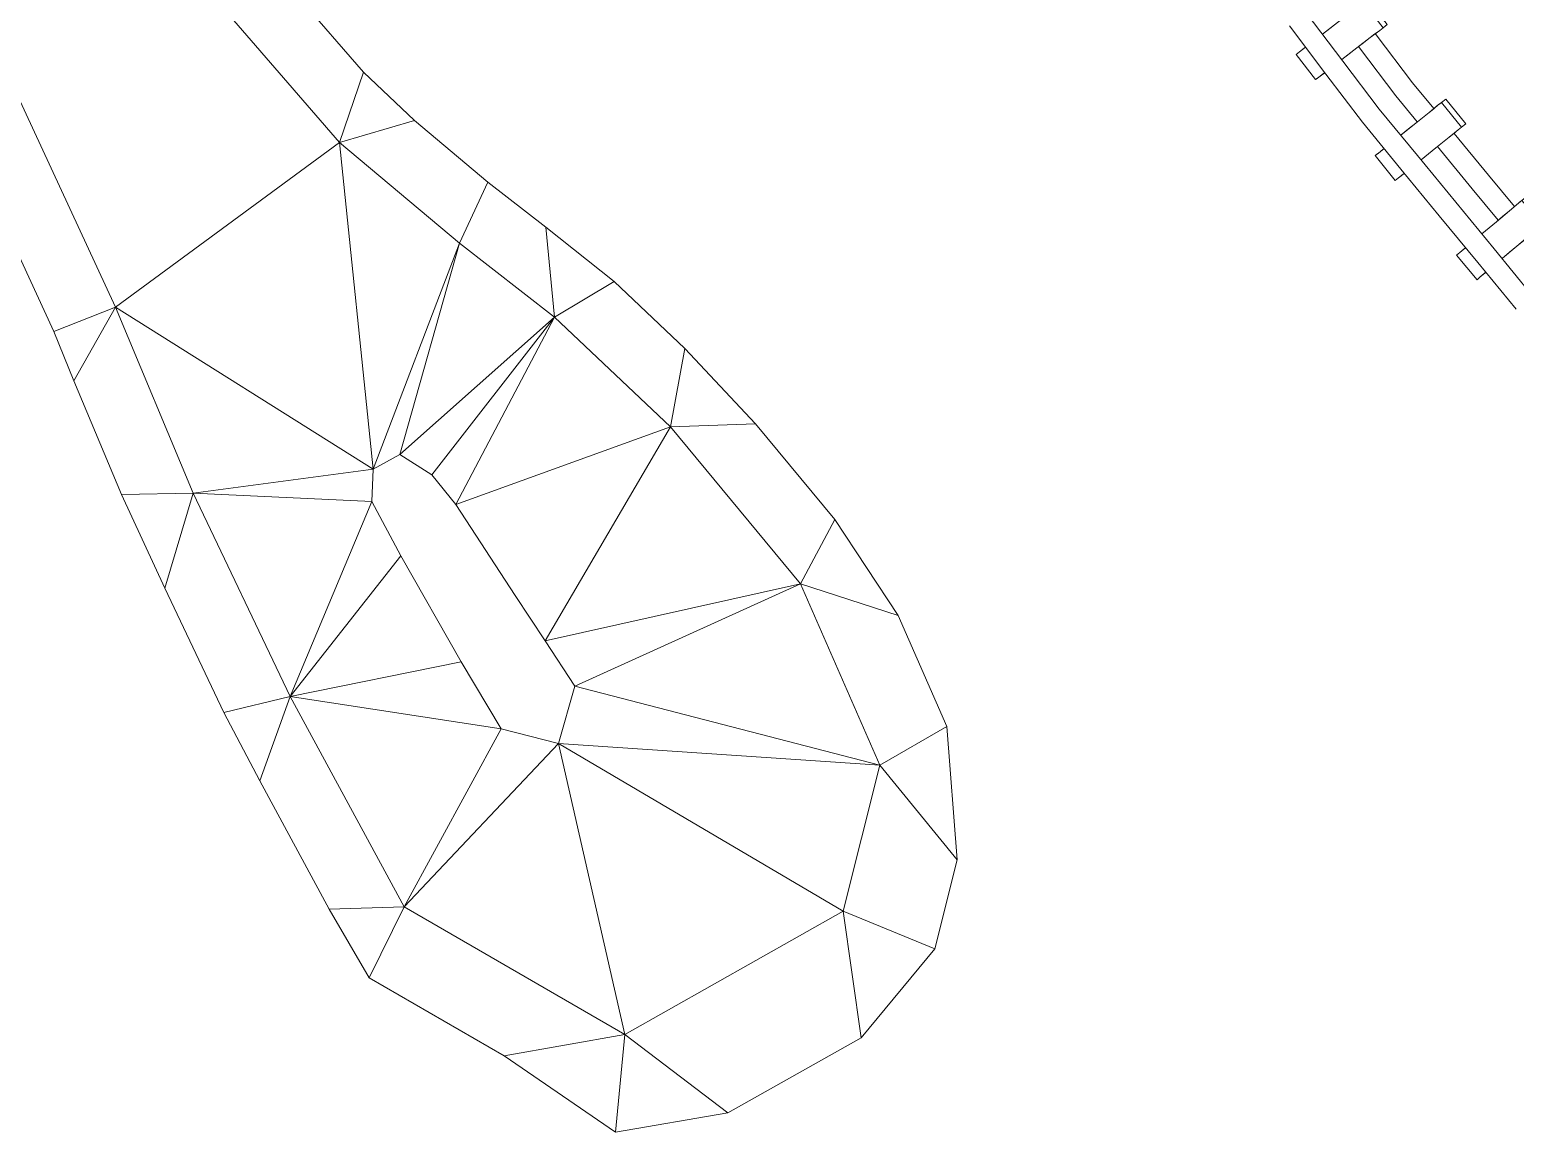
# Model space of a CAD drawing. Header units: inches. Extents: x -578 to 1873, y 397 to 1812.
# Drawn here: x 417.4 to 487.2, y 866.5 to 918.4 of the extents above; entities that cross this region are included whole.
import ezdxf

# ---------------------------------------------------------------- set-up
doc = ezdxf.new("R2010")
doc.units = ezdxf.units.IN
doc.header["$MEASUREMENT"] = 0
for name, color, linetype, lineweight in [('A-FLOR', 192, 'Continuous', 13), ('A-FLOR-HRAL', 11, 'Continuous', 9), ('A-WALL', 113, 'Continuous', 13)]:
    doc.layers.add(name, color=color, linetype=linetype, lineweight=lineweight)

# ---------------------------------------------------------------- blocks, each defined once
blk = doc.blocks.new('3D Cad File Example_dwg_Railing - 1 1_2_ x 1_2_ w 2_r-2185616-_3D_-V82-Level 1')
at = {"layer": 'A-FLOR-HRAL'}
for p, q in [((-2.247, -0.75), (-2.247, 0.75)), ((-2.247, 0.75), (-2, 0.75)), ((-2, 0.75), (-1.802, 0.75)), ((-2, 0.75), (-1.901, 0.75)), ((-2, -0.75), (-2, 0.75)), ((-1.802, 0.75), (-1.901, 0.75)), ((-1.802, 0.75), (-1.247, 0.75)), ((-1.802, 0.75), (-1.524, 0.75)), ((-1.247, 0.75), (-1.524, 0.75)), ((-1.247, 0.75), (-0.445, 0.75)), ((-1.247, 0.75), (-0.846, 0.75)), ((-0.445, 0.75), (-0.846, 0.75)), ((-0.445, 0.75), (0.438, 0.75)), ((-0.445, 0.75), (0, 0.75)), ((0.438, 0.75), (0, 0.75)), ((1.802, 0.75), (1.438, 0.75)), ((1.438, 0.75), (1.524, 0.75)), ((1.802, 0.75), (1.524, 0.75)), ((2, 0.75), (1.802, 0.75)), ((1.802, 0.75), (1.901, 0.75)), ((2, 0.75), (1.901, 0.75)), ((2, -0.75), (2, 0.75)), ((-2.247, -0.75), (-2, -0.75)), ((-2, -0.75), (-1.802, -0.75)), ((-2, -0.75), (-1.874, -0.75)), ((-1.802, -0.75), (-1.874, -0.75)), ((-1.802, -0.75), (-1.247, -0.75)), ((-1.802, -0.75), (-1.524, -0.75)), ((-1.247, -0.75), (-1.524, -0.75)), ((-1.247, -0.75), (-0.445, -0.75)), ((-1.247, -0.75), (-0.846, -0.75)), ((-0.445, -0.75), (-0.846, -0.75)), ((-0.445, -0.75), (0.445, -0.75)), ((-0.445, -0.75), (0, -0.75)), ((0.445, -0.75), (0, -0.75)), ((1.802, -0.75), (1.455, -0.75)), ((1.455, -0.75), (1.524, -0.75)), ((1.802, -0.75), (1.524, -0.75)), ((2, -0.75), (1.802, -0.75)), ((1.802, -0.75), (1.901, -0.75)), ((2, -0.75), (1.901, -0.75))]:
    blk.add_line(p, q, dxfattribs=at)
blk = doc.blocks.new('3D Cad File Example_dwg_Railing - 1 1_2_ x 1_2_ w 2_r-2185616-_3D_-V80-Level 1')
at = {"layer": 'A-FLOR-HRAL'}
for p, q in [((-2.247, -0.75), (-2.247, 0.75)), ((-2.247, 0.75), (-2, 0.75)), ((-2, 0.75), (-1.802, 0.75)), ((-2, 0.75), (-1.901, 0.75)), ((-2, -0.75), (-2, 0.75)), ((-1.802, 0.75), (-1.901, 0.75)), ((-1.802, 0.75), (-1.247, 0.75)), ((-1.802, 0.75), (-1.524, 0.75)), ((-1.247, 0.75), (-1.524, 0.75)), ((-1.247, 0.75), (-0.445, 0.75)), ((-1.247, 0.75), (-0.846, 0.75)), ((-0.445, 0.75), (-0.846, 0.75)), ((-0.445, 0.75), (0.445, 0.75)), ((-0.445, 0.75), (0, 0.75)), ((0.445, 0.75), (0, 0.75)), ((1.802, 0.75), (1.465, 0.75)), ((1.465, 0.75), (1.524, 0.75)), ((1.802, 0.75), (1.524, 0.75)), ((2, 0.75), (1.802, 0.75)), ((1.802, 0.75), (1.901, 0.75)), ((2, 0.75), (1.901, 0.75)), ((2, -0.75), (2, 0.75)), ((-2.247, -0.75), (-2, -0.75)), ((-2, -0.75), (-1.802, -0.75)), ((-2, -0.75), (-1.874, -0.75)), ((-1.802, -0.75), (-1.874, -0.75)), ((-1.802, -0.75), (-1.247, -0.75)), ((-1.802, -0.75), (-1.524, -0.75)), ((-1.247, -0.75), (-1.524, -0.75)), ((-1.247, -0.75), (-0.445, -0.75)), ((-1.247, -0.75), (-0.846, -0.75)), ((-0.445, -0.75), (-0.846, -0.75)), ((-0.445, -0.75), (0.445, -0.75)), ((-0.445, -0.75), (0, -0.75)), ((0.445, -0.75), (0, -0.75)), ((1.802, -0.75), (1.474, -0.75)), ((1.802, -0.75), (1.524, -0.75)), ((2, -0.75), (1.802, -0.75)), ((1.802, -0.75), (1.901, -0.75)), ((2, -0.75), (1.901, -0.75))]:
    blk.add_line(p, q, dxfattribs=at)
blk = doc.blocks.new('3D Cad File Example_dwg_Railing - Railing-1981445-_3D_-3523-Level 1')
at = {"layer": 'A-FLOR-HRAL'}
for p, q in [((-418.584, -252.905), (-420.296, -250.646)), ((-419.375, -253.517), (-421.093, -251.249)), ((-417.048, -251.621), (-417.003, -251.681)), ((-417.003, -251.681), (-415.303, -253.925)), ((-417.841, -252.231), (-417.794, -252.293)), ((-417.794, -252.293), (-416.088, -254.545)), ((-417.657, -255.784), (-419.375, -253.517)), ((-416.873, -255.164), (-418.584, -252.905)), ((-415.303, -253.925), (-414.3, -255.143)), ((-415.08, -255.769), (-416.088, -254.545)), ((-415.071, -257.353), (-416.873, -255.164)), ((-417.657, -255.784), (-415.85, -257.981)), ((-413.34, -256.31), (-411.726, -258.271)), ((-412.498, -258.906), (-414.127, -256.928)), ((-415.071, -257.353), (-413.27, -259.542)), ((-414.042, -260.177), (-415.85, -257.981)), ((-410.508, -259.75), (-411.726, -258.271)), ((-411.274, -260.393), (-412.498, -258.906)), ((-411.468, -261.731), (-413.27, -259.542)), ((-414.042, -260.177), (-412.234, -262.374)), ((-409.667, -263.919), (-411.468, -261.731)), ((-412.234, -262.374), (-410.426, -264.57))]:
    blk.add_line(p, q, dxfattribs=at)
for name, p, rotation in [('3D Cad File Example_dwg_Railing - 1 1_2_ x 1_2_ w 2_r-2185616-_3D_-V82-Level 1', (-418.73, -251.968), 217.5561747556597), ('3D Cad File Example_dwg_Railing - 1 1_2_ x 1_2_ w 2_r-2185616-_3D_-V80-Level 1', (-415.022, -256.685), 218.7795721829853), ('3D Cad File Example_dwg_Railing - 1 1_2_ x 1_2_ w 2_r-2185616-_3D_-V82-Level 1', (-411.215, -261.322), 220.0029696103108)]:
    blk.add_blockref(name, p, dxfattribs=dict(rotation=rotation))
blk = doc.blocks.new('3D Cad File Example_dwg-2744-Level 1')
at = {"layer": 'A-FLOR'}
for p, q in [((-465.755, -256.73), (-473.787, -247.472)), ((-469.537, -247.772), (-464.63, -253.427)), ((-476.297, -264.478), (-481.46, -253.303)), ((-464.63, -253.427), (-465.755, -256.73)), ((-462.23, -255.702), (-464.63, -253.427)), ((-462.23, -255.702), (-465.755, -256.73)), ((-462.23, -255.702), (-458.781, -258.595)), ((-476.297, -264.478), (-465.755, -256.73)), ((-460.11, -261.466), (-465.755, -256.73)), ((-465.755, -256.73), (-464.177, -272.083)), ((-482.349, -258.787), (-479.195, -265.614)), ((-458.781, -258.595), (-460.11, -261.466)), ((-458.781, -258.595), (-456.056, -260.721)), ((-456.056, -260.721), (-452.851, -263.261)), ((-456.056, -260.721), (-455.649, -264.947)), ((-460.11, -261.466), (-464.177, -272.083)), ((-460.11, -261.466), (-462.92, -271.401)), ((-460.11, -261.466), (-455.649, -264.947)), ((-452.851, -263.261), (-455.649, -264.947)), ((-452.851, -263.261), (-449.515, -266.412)), ((-479.195, -265.614), (-476.297, -264.478)), ((-478.245, -267.934), (-476.297, -264.478)), ((-472.636, -273.224), (-476.297, -264.478)), ((-476.297, -264.478), (-464.177, -272.083)), ((-455.649, -264.947), (-462.92, -271.401)), ((-455.649, -264.947), (-461.425, -272.347)), ((-455.649, -264.947), (-460.295, -273.744)), ((-455.649, -264.947), (-450.188, -270.104)), ((-478.245, -267.934), (-479.195, -265.614)), ((-449.515, -266.412), (-450.188, -270.104)), ((-449.515, -266.412), (-446.194, -269.954)), ((-478.245, -267.934), (-476.009, -273.277)), ((-450.188, -270.104), (-460.295, -273.744)), ((-450.188, -270.104), (-456.095, -280.155)), ((-446.194, -269.954), (-450.188, -270.104)), ((-444.08, -277.476), (-450.188, -270.104)), ((-446.194, -269.954), (-442.463, -274.457)), ((-462.92, -271.401), (-464.177, -272.083)), ((-462.92, -271.401), (-461.425, -272.347)), ((-472.636, -273.224), (-464.177, -272.083)), ((-464.177, -272.083), (-464.245, -273.602)), ((-460.295, -273.744), (-461.425, -272.347)), ((-476.009, -273.277), (-472.636, -273.224)), ((-476.009, -273.277), (-473.976, -277.685)), ((-473.976, -277.685), (-472.636, -273.224)), ((-468.086, -282.775), (-472.636, -273.224)), ((-472.636, -273.224), (-464.245, -273.602)), ((-468.086, -282.775), (-464.245, -273.602)), ((-464.245, -273.602), (-462.87, -276.156)), ((-460.295, -273.744), (-457.495, -278.018)), ((-442.463, -274.457), (-444.08, -277.476)), ((-439.481, -278.969), (-442.463, -274.457)), ((-468.086, -282.775), (-462.87, -276.156)), ((-460.045, -281.14), (-462.87, -276.156)), ((-473.976, -277.685), (-471.196, -283.519)), ((-456.095, -280.155), (-457.495, -278.018)), ((-444.08, -277.476), (-456.095, -280.155)), ((-444.08, -277.476), (-454.695, -282.292)), ((-439.481, -278.969), (-444.08, -277.476)), ((-440.354, -286.007), (-444.08, -277.476)), ((-439.481, -278.969), (-437.205, -284.181)), ((-454.695, -282.292), (-456.095, -280.155)), ((-468.086, -282.775), (-460.045, -281.14)), ((-458.162, -284.285), (-460.045, -281.14)), ((-471.196, -283.519), (-468.086, -282.775)), ((-469.513, -286.731), (-468.086, -282.775)), ((-462.726, -292.656), (-468.086, -282.775)), ((-468.086, -282.775), (-458.162, -284.285)), ((-454.695, -282.292), (-455.458, -284.975)), ((-440.354, -286.007), (-454.695, -282.292)), ((-471.196, -283.519), (-469.513, -286.731)), ((-462.726, -292.656), (-458.162, -284.285)), ((-458.162, -284.285), (-455.458, -284.975)), ((-437.205, -284.181), (-440.354, -286.007)), ((-437.205, -284.181), (-436.708, -290.446)), ((-462.726, -292.656), (-455.458, -284.975)), ((-452.336, -298.651), (-455.458, -284.975)), ((-442.073, -292.869), (-455.458, -284.975)), ((-440.354, -286.007), (-455.458, -284.975)), ((-442.073, -292.869), (-440.354, -286.007)), ((-436.708, -290.446), (-440.354, -286.007)), ((-469.513, -286.731), (-466.239, -292.767)), ((-436.708, -290.446), (-437.759, -294.637)), ((-466.239, -292.767), (-462.726, -292.656)), ((-464.361, -295.997), (-462.726, -292.656)), ((-452.336, -298.651), (-462.726, -292.656)), ((-466.239, -292.767), (-464.361, -295.997)), ((-452.336, -298.651), (-442.073, -292.869)), ((-441.226, -298.815), (-442.073, -292.869)), ((-437.759, -294.637), (-442.073, -292.869)), ((-441.226, -298.815), (-437.759, -294.637)), ((-464.361, -295.997), (-458.015, -299.659)), ((-458.015, -299.659), (-452.336, -298.651)), ((-452.781, -303.254), (-452.336, -298.651)), ((-447.496, -302.347), (-452.336, -298.651)), ((-441.226, -298.815), (-447.496, -302.347)), ((-458.015, -299.659), (-452.781, -303.254)), ((-447.496, -302.347), (-452.781, -303.254))]:
    blk.add_line(p, q, dxfattribs=at)
blk.add_blockref('3D Cad File Example_dwg_Railing - Railing-1981445-_3D_-3523-Level 1', (0, 0))

msp = doc.modelspace()

# ---------------------------------------------------------------- block references
at = {"layer": 'A-WALL', "color": 30, "lineweight": 9}
msp.add_blockref('3D Cad File Example_dwg-2744-Level 1', (897.689, 1169.788), dxfattribs=at)

doc.saveas('drawing.dxf')
